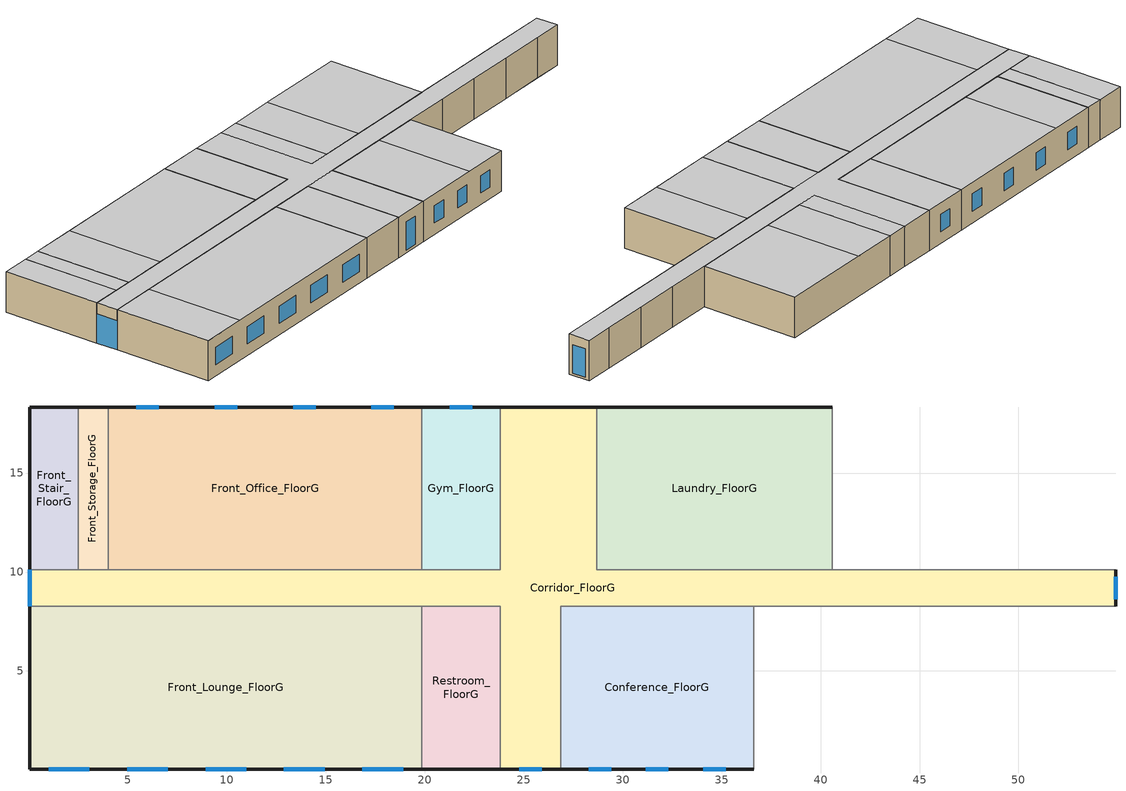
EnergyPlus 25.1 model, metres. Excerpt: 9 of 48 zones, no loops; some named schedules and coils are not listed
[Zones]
Corridor_FloorG
 floor outside (OtherFloorU071): 26.87,18.34 26.87,10.11 54.91,10.11 54.91,8.28 26.87,8.28 26.87,0.05 23.82,0.05 23.82,8.28 0.05,8.28 0.05,10.11 23.82,10.11 23.82,18.34 z0; 28.7,18.34 28.7,10.11 26.87,10.11 26.87,18.34 z0
 wall outside (ExtWall_MetalFramed_NonRes): 0.05,10.11 0.05,8.28 / 23.82,0.05 26.87,0.05 / 54.91,8.28 54.91,10.11 / 28.7,18.34 26.87,18.34 23.82,18.34 z0:3.35
 wall to Rear_Stair_FloorG (IntWall_MetalFramed): 54.91,10.11 52.47,10.11 z0:3.35
 wall to Gym_FloorG (IntWall_MetalFramed): 23.82,18.34 23.82,10.11 19.86,10.11 z0:3.35
 wall to Front_Office_FloorG (IntWall_MetalFramed): 19.86,10.11 4.01,10.11 z0:3.35
 wall to Front_Storage_FloorG (IntWall_MetalFramed): 4.01,10.11 2.49,10.11 z0:3.35
 wall to Front_Stair_FloorG (IntWall_MetalFramed): 2.49,10.11 0.05,10.11 z0:3.35
 wall to Front_Lounge_FloorG (IntWall_MetalFramed): 0.05,8.28 19.86,8.28 z0:3.35
 wall to Restroom_FloorG (IntWall_MetalFramed): 19.86,8.28 23.82,8.28 23.82,0.05 z0:3.35
 wall to Conference_FloorG (IntWall_MetalFramed): 26.87,0.05 26.87,8.28 36.62,8.28 z0:3.35
 wall to Mech_FloorG (IntWall_MetalFramed): 36.62,8.28 40.59,8.28 z0:3.35
 wall to GuestRoom_1_FloorG (IntWall_MetalFramed): 40.59,8.28 44.55,8.28 z0:3.35
 wall to GuestRoom_2_FloorG (IntWall_MetalFramed): 44.55,8.28 48.51,8.28 z0:3.35
 wall to GuestRoom_3_FloorG (IntWall_MetalFramed): 48.51,8.28 52.47,8.28 z0:3.35
 wall to Rear_Storage_FloorG (IntWall_MetalFramed): 52.47,8.28 54.91,8.28 z0:3.35
 wall to GuestRoom_4_FloorG (IntWall_MetalFramed): 52.47,10.11 48.51,10.11 z0:3.35
 wall to GuestRoom_5_FloorG (IntWall_MetalFramed): 48.51,10.11 44.55,10.11 z0:3.35
 wall to Lounge_FloorG (IntWall_MetalFramed): 44.55,10.11 40.59,10.11 z0:3.35
 wall to Laundry_FloorG (IntWall_MetalFramed): 40.59,10.11 28.7,10.11 28.7,18.34 z0:3.35
 window (FixedWindow_NonRes): 0.05,10.11 0.05,8.28 z0:2.44; 24.78,0.05 25.92,0.05 / 54.91,8.62 54.91,9.76 z0.19:2.55
 ceiling to Corridor_FloorM (IntFloor Reversed): 54.91,8.28 54.91,10.11 26.87,10.11 26.87,18.34 23.82,18.34 23.82,10.11 0.05,10.11 0.05,8.28 z3.35; 28.7,10.11 28.7,18.34 26.87,18.34 26.87,10.11 z3.35
 ceiling to GuestRoom_6_8_FloorM (IntFloor Reversed): 26.87,0.05 26.87,8.28 23.82,8.28 23.82,0.05 z3.35
Gym_FloorG
 floor outside (OtherFloorU071): 23.82,18.34 23.82,10.11 19.86,10.11 19.86,18.34 z0
 wall outside (ExtWall_MetalFramed_NonRes): 23.82,18.34 19.86,18.34 z0:3.35
 wall to Front_Office_FloorG (IntWall_MetalFramed): 19.86,18.34 19.86,10.11 z0:3.35
 window (FixedWindow_NonRes): 22.41,18.34 21.27,18.34 z0.95:2.4
 ceiling to GuestRoom_20_23_FloorM (IntFloor Reversed): 23.82,10.11 23.82,18.34 19.86,18.34 19.86,10.11 z3.35
Front_Lounge_FloorG
 floor outside (OtherFloorU071): 19.86,8.28 19.86,0.05 0.05,0.05 0.05,8.28 z0
 wall outside (ExtWall_MetalFramed_NonRes): 0.05,8.28 0.05,0.05 19.86,0.05 z0:3.35
 wall to Restroom_FloorG (IntWall_MetalFramed): 19.86,0.05 19.86,8.28 z0:3.35
 window (FixedWindow_NonRes): 1,0.05 3.06,0.05 / 4.97,0.05 7.02,0.05 / 8.93,0.05 10.98,0.05 / 12.89,0.05 14.94,0.05 / 16.85,0.05 18.91,0.05 z0.95:2.4
 ceiling to GuestRoom_1_FloorM (IntFloor Reversed): 4.01,0.05 4.01,8.28 0.05,8.28 0.05,0.05 z3.35
 ceiling to GuestRoom_2_5_FloorM (IntFloor Reversed): 19.86,0.05 19.86,8.28 4.01,8.28 4.01,0.05 z3.35
Front_Office_FloorG
 floor outside (OtherFloorU071): 19.86,18.34 19.86,10.11 4.01,10.11 4.01,18.34 z0
 wall outside (ExtWall_MetalFramed_NonRes): 19.86,18.34 4.01,18.34 z0:3.35
 wall to Front_Storage_FloorG (IntWall_MetalFramed): 4.01,18.34 4.01,10.11 z0:3.35
 window (FixedWindow_NonRes): 18.45,18.34 17.31,18.34 / 14.49,18.34 13.35,18.34 / 10.52,18.34 9.39,18.34 / 6.56,18.34 5.42,18.34 z0.95:2.4
 ceiling to GuestRoom_20_23_FloorM (IntFloor Reversed): 19.86,10.11 19.86,18.34 7.97,18.34 7.97,10.11 z3.35
 ceiling to GuestRoom_24_FloorM (IntFloor Reversed): 7.97,10.11 7.97,18.34 4.01,18.34 4.01,10.11 z3.35
Front_Stair_FloorG
 floor outside (OtherFloorU071): 2.49,18.34 2.49,10.11 0.05,10.11 0.05,18.34 z0
 wall outside (ExtWall_MetalFramed_NonRes): 2.49,18.34 0.05,18.34 0.05,10.11 z0:3.35
 wall to Front_Storage_FloorG (IntWall_MetalFramed): 2.49,10.11 2.49,18.34 z0:3.35
 ceiling to Front_Stair_FloorM (IntFloor Reversed): 2.49,10.11 2.49,18.34 0.05,18.34 0.05,10.11 z3.35
Front_Storage_FloorG
 floor outside (OtherFloorU071): 4.01,18.34 4.01,10.11 2.49,10.11 2.49,18.34 z0
 wall outside (ExtWall_MetalFramed_NonRes): 4.01,18.34 2.49,18.34 z0:3.35
 ceiling to Front_Storage_FloorM (IntFloor Reversed): 4.01,10.11 4.01,18.34 2.49,18.34 2.49,10.11 z3.35
Laundry_FloorG
 floor outside (OtherFloorU071): 40.59,18.34 40.59,10.11 28.7,10.11 28.7,18.34 z0
 wall outside (ExtWall_MetalFramed_NonRes): 40.59,18.34 28.7,18.34 z0:3.35
 wall to Lounge_FloorG (IntWall_MetalFramed): 40.59,10.11 40.59,18.34 z0:3.35
 ceiling to GuestRoom_15_18_FloorM (IntFloor Reversed): 40.59,10.11 40.59,18.34 32.66,18.34 32.66,10.11 z3.35
 ceiling to GuestRoom_19_FloorM (IntFloor Reversed): 32.66,10.11 32.66,18.34 28.7,18.34 28.7,10.11 z3.35
Conference_FloorG
 floor outside (OtherFloorU071): 36.62,8.28 36.62,0.05 26.87,0.05 26.87,8.28 z0
 wall outside (ExtWall_MetalFramed_NonRes): 26.87,0.05 36.62,0.05 z0:3.35
 wall to Mech_FloorG (IntWall_MetalFramed): 36.62,0.05 36.62,8.28 z0:3.35
 window (FixedWindow_NonRes): 28.28,0.05 29.42,0.05 / 34.07,0.05 35.21,0.05 / 31.18,0.05 32.32,0.05 z0.95:2.4
 ceiling to GuestRoom_6_8_FloorM (IntFloor Reversed): 32.66,0.05 32.66,8.28 26.87,8.28 26.87,0.05 z3.35
 ceiling to GuestRoom_9_12_FloorM (IntFloor Reversed): 36.62,0.05 36.62,8.28 32.66,8.28 32.66,0.05 z3.35
Restroom_FloorG
 floor outside (OtherFloorU071): 23.82,8.28 23.82,0.05 19.86,0.05 19.86,8.28 z0
 wall outside (ExtWall_MetalFramed_NonRes): 19.86,0.05 23.82,0.05 z0:3.35
 ceiling to GuestRoom_6_8_FloorM (IntFloor Reversed): 23.82,0.05 23.82,8.28 19.86,8.28 19.86,0.05 z3.35
[Building]
HotelSmall: North Axis {deg}=0; Solar Distribution=FullExterior; Maximum Number of Warmup Days=50
[Site:Location]
FULLERTON: Latitude {deg}=38.58; Longitude {deg}=-121.49; Time Zone {hr}=-8; Elevation {m}=29.2608
[SizingPeriod:DesignDay] Day of Month=21; Day Type=SummerDesignDay; Dry-Bulb Temperature Range Modifier Type=DefaultMultipliers; Humidity Condition Type=WetBulb; Barometric Pressure {Pa}=100939; Wind Speed {m/s}=1.3; Wind Direction {deg}=210; Rain Indicator=No; Snow Indicator=No; Daylight Saving Time Indicator=No; Solar Model Indicator=ASHRAETau
Name | Month | Maximum Dry-Bulb Temperature {C} | Daily Dry-Bulb Temperature Range {deltaC} | Wetbulb or DewPoint at Maximum Dry-Bulb {C} | ASHRAE Clear Sky Optical Depth for Beam Irradiance (taub) | ASHRAE Clear Sky Optical Depth for Diffuse Irradiance (taud)
FULLERTON  August .4% Condns DB=>MCWB | 8 | 36.1 | 10.6 | 21.2 | 0.373 | 2.475
FULLERTON  July .4% Condns DB=>MCWB | 7 | 34.9 | 9.8 | 21.3 | 0.389 | 2.444
FULLERTON  June .4% Condns DB=>MCWB | 6 | 34.1 | 8.9 | 21.2 | 0.386 | 2.384
FULLERTON  November .4% Condns DB=>MCWB | 11 | 33.1 | 12.3 | 15.2 | 0.317 | 2.593
[Site:WaterMainsTemperature]
Calculation Method=Schedule; Temperature Schedule=WaterMainCZ08
[Material] Thermal Absorptance=0.9; Solar Absorptance=0.7
Name | Roughness | Thickness {m} | Conductivity {W/m-K} | Density {kg/m3} | Specific Heat {J/kg-K} | Visible Absorptance
Air - Metal Wall Framing - 16 or 24 in. OC | Smooth | 0.1397 | 1.22017 | 1.28148 | 1004.832 | 0.7
ExtWall_MetalFramed_NonRes Insulation | Smooth | 0.0560578 | 0.0230188 | 16.0185 | 1130.436 | 0.7
Gypsum Board - 5/8 in. | MediumRough | 0.016002 | 0.158656 | 640.739 | 1130.436 | 0.8
Stucco - 7/8 in. | MediumRough | 0.022352 | 0.700948 | 1855.1 | 837.36 | 0.8
Concrete - 140 lb/ft3 - 4 in. | MediumRough | 0.1016 | 1.9514 | 2239.06 | 921.096 | 0.8
Carpet - 3/4 in. | Smooth | 0.01905 | 0.0455183 | 288.332 | 1381.644 | 0.8
Metal Deck - 1/16 in. | MediumRough | 0.0015875 | 45.3452 | 7820.53 | 502.416 | 0.8
Plywood - 5/8 in | Smooth | 0.016002 | 0.11544 | 480.554 | 1884.06 | 0.7
Insulation | Smooth | 0.08636 | 0.0230188 | 16.0185 | 1130.436 | 0.7
[WindowMaterial:SimpleGlazingSystem]
FixedWindow_NonRes Material: U-Factor {W/m2-K}=2.04417; Solar Heat Gain Coefficient=0.25; Visible Transmittance=0.42
[Construction]
FixedWindow_NonRes: FixedWindow_NonRes Material
IntWall_MetalFramed: Gypsum Board - 5/8 in., Air - Metal Wall Framing - 16 or 24 in. OC, Gypsum Board - 5/8 in.
ExtWall_MetalFramed_NonRes: Stucco - 7/8 in., ExtWall_MetalFramed_NonRes Insulation, Air - Metal Wall Framing - 16 or 24 in. OC, Gypsum Board - 5/8 in.
IntFloor Reversed: Carpet - 3/4 in., Concrete - 140 lb/ft3 - 4 in., Metal Deck - 1/16 in.
OtherFloorU071: Insulation, Plywood - 5/8 in, Carpet - 3/4 in.
[InternalMass] Construction=IntWall_MetalFramed; Zone or ZoneList=Corridor_FloorG
Name | Surface Area {m2}
Merged P_Corridor_FloorG_8_0_0 - P_CorridorFlr1_8_0_0 Reversed | 6.1316
Merged P_Corridor_FloorG_9_0_0 - P_CorridorFlr1_9_0_0 Reversed | 27.5922
[Daylighting:Controls] Lighting Control Type=Continuous; Minimum Input Power Fraction for Continuous or ContinuousOff Dimming Control=0.1; Minimum Light Output Fraction for Continuous or ContinuousOff Dimming Control=0.1; Number of Stepped Control Steps=1; Probability Lighting will be Reset When Needed in Manual Stepped Control=1; Glare Calculation Azimuth Angle of View Direction Clockwise from Zone y-Axis {deg}=0
Name | Zone or Space | Glare Calculation Daylighting Reference Point | Daylighting Reference Point 1 | Fraction of Lights Controlled by Reference Point 1 | Illuminance Setpoint at Reference Point 1 {lux} | Daylighting Reference Point 2 | Fraction of Lights Controlled by Reference Point 2 | Illuminance Setpoint at Reference Point 2 {lux}
Front_Lounge_FloorG DaylightingControls | Front_Lounge_FloorG | Daylighting Control 1 | Daylighting Control 1 | 0.291645 | 262.5 | Daylighting Control 2 | 0.291645 | 350
Front_Office_FloorG DaylightingControls | Front_Office_FloorG | Daylighting Control 3 | Daylighting Control 3 | 0.259882 | 287.5 | Daylighting Control 4 | 0.259882 | 1150
Laundry_FloorG DaylightingControls | Laundry_FloorG | Daylighting Control 5 | Daylighting Control 5 | 0.259881 | 300 | Daylighting Control 6 | 0.259881 | 400
Conference_FloorG DaylightingControls | Conference_FloorG | Daylighting Control 7 | Daylighting Control 7 | 0.278732 | 262.5 | Daylighting Control 8 | 0.278732 | 350
[ZONE] Type=1; Multiplier=1; Ceiling Height=autocalculate; Volume=autocalculate; Part of Total Floor Area=Yes
Name | Floor Area
Corridor_FloorG | 165.573
Front_Lounge_FloorG | 163.073
Gym_FloorG | 32.6117
Front_Office_FloorG | 130.449
Front_Stair_FloorG | 20.0689
Front_Storage_FloorG | 12.5428
Laundry_FloorG | 97.8371
Conference_FloorG | 80.2821
Restroom_FloorG | 32.6145
[PEOPLE] Number of People Calculation Method=People/Area; Fraction Radiant=0.3; Sensible Heat Fraction=autocalculate; Carbon Dioxide Generation Rate=3.82e-08; Enable ASHRAE 55 Comfort Warnings=No; Mean Radiant Temperature Calculation Type=EnclosureAveraged; Clothing Insulation Calculation Method=ClothingInsulationSchedule; Cold Stress Temperature Threshold=15.56; Heat Stress Temperature Threshold=30
Name | Zone or ZoneList or Space or SpaceList | Number of People Schedule | People per Floor Area | Activity Level Schedule
People_Gym_FloorG | Gym_FloorG | HotelSmallAssemblyOccupancy | 0.107639 | CommonAreaPeopleActivityLevel
People_Front_Office_FloorG | Front_Office_FloorG | HotelSmallOfficeOccupancy | 0.0538196 | FunctionalAreaPeopleActivityLevel
People_Laundry_FloorG | Laundry_FloorG | HotelSmallAssemblyOccupancy | 0.0538196 | CommonAreaPeopleActivityLevel
People_Conference_FloorG | Conference_FloorG | HotelSmallAssemblyOccupancy | 0.355209 | FunctionalAreaPeopleActivityLevel
People_Restroom_FloorG | Restroom_FloorG | HotelSmallResidentialCommonOccupancy | 0.0538196 | CommonAreaPeopleActivityLevel
[LIGHTS] Design Level Calculation Method=Watts/Area; Return Air Fraction=0; Fraction Radiant=0.58; Fraction Visible=0; Fraction Replaceable=1; EndUse Subcategory=ComplianceLtg; Return Air Fraction Calculated from Plenum Temperature=No; Return Air Fraction Function of Plenum Temperature Coefficient 1=0; Return Air Fraction Function of Plenum Temperature Coefficient 2=0
Name | Zone or ZoneList or Space or SpaceList | Schedule | Watts per Floor Area
Lights_Gym_FloorG | Gym_FloorG | HotelSmallAssemblyLights | 5.38196
Lights_Front_Office_FloorG | Front_Office_FloorG | HotelSmallOfficeLights | 7.53474
Lights_Laundry_FloorG | Laundry_FloorG | HotelSmallAssemblyLights | 4.84376
Lights_Conference_FloorG | Conference_FloorG | HotelSmallAssemblyLights | 9.14932
Lights_Restroom_FloorG | Restroom_FloorG | HotelSmallResidentialCommonLights | 6.99654
[ELECTRICEQUIPMENT] Design Level Calculation Method=Watts/Area; Fraction Latent=0; Fraction Radiant=0.2; Fraction Lost=0; EndUse Subcategory=Receptacle
Name | Zone or ZoneList or Space or SpaceList | Schedule | Watts per Floor Area
Equip_Gym_FloorG | Gym_FloorG | HotelSmallAssemblyElecEquipment | 5.38196
Equip_Front_Office_FloorG | Front_Office_FloorG | HotelSmallOfficeElecEquipment | 7.53474
Equip_Laundry_FloorG | Laundry_FloorG | HotelSmallAssemblyElecEquipment | 32.2917
Equip_Conference_FloorG | Conference_FloorG | HotelSmallAssemblyElecEquipment | 10.7639
[GASEQUIPMENT]
GasEquip_Laundry_FloorG: Zone or ZoneList or Space or SpaceList=Laundry_FloorG; Schedule=HotelSmallAssemblyGasEquipment; Design Level Calculation Method=Power/Area; Power per Floor Area=2.36594; Fraction Latent=0; Fraction Radiant=0.15; Fraction Lost=0.85; Carbon Dioxide Generation Rate=0; EndUse Subcategory=Gas
[ZONEINFILTRATION:DESIGNFLOWRATE] Design Flow Rate Calculation Method=Flow/ExteriorWallArea; Flow Rate per Exterior Surface Area=0.00146152; Constant Term Coefficient=1; Temperature Term Coefficient=0; Velocity Term Coefficient=0.224052; Velocity Squared Term Coefficient=0; Density Basis=Outdoor
Name | Zone or ZoneList or Space or SpaceList | Schedule
Infil_Corridor_FloorG | Corridor_FloorG | HotelSmallResidentialCommonInfiltration
Infil_Front_Lounge_FloorG | Front_Lounge_FloorG | HotelSmallResidentialCommonInfiltration
Infil_Gym_FloorG | Gym_FloorG | HotelSmallAssemblyInfiltration
Infil_Front_Office_FloorG | Front_Office_FloorG | HotelSmallOfficeInfiltration
Infil_Front_Stair_FloorG | Front_Stair_FloorG | HotelSmallResidentialCommonInfiltration
Infil_Front_Storage_FloorG | Front_Storage_FloorG | HotelSmallAssemblyInfiltration
Infil_Laundry_FloorG | Laundry_FloorG | HotelSmallAssemblyInfiltration
Infil_Conference_FloorG | Conference_FloorG | HotelSmallAssemblyInfiltration
Infil_Restroom_FloorG | Restroom_FloorG | HotelSmallResidentialCommonInfiltration
[EXTERIOR:LIGHTS] Control Option=AstronomicalClock
Name | Schedule | Design Level | EndUse Subcategory
ExtLights_Motion_HotelSmall | HotelSmallExtLightingMotionCtrl | 1062.08 | Exterior Lighting - Motion
ExtLights_NonMotion_HotelSmall | HotelSmallExtLightingNonMotionCtrl | 742.683 | Exterior Lighting -NonMotion
[EXTERIOR:FUELEQUIPMENT]
Elevator_HotelSmall: Fuel Use Type=Electricity; Schedule=HotelSmallElevator; Design Level=16000; EndUse Subcategory=Elevators
[ZONECONTROL:THERMOSTAT] Temperature Difference Between Cutout And Setpoint=0
Name | Zone or ZoneList | Control Type Schedule | Control 1
ZC_ZL_Corridor_Area | ZL_Corridor_Area | ZL_Corridor_Area Thermostat Schedule | TSDSP_ZL_Corridor_Area
ZC_ZL_Lounge_Breakroom_or_Waiting_Area | ZL_Lounge_Breakroom_or_Waiting_Area | ZL_Lounge_Breakroom_or_Waiting_Area Thermostat Schedule | TSDSP_ZL_Lounge_Breakroom_or_Waiting_Area
ZC_ZL_Stairwell | ZL_Stairwell | ZL_Stairwell Thermostat Schedule | TSDSP_ZL_Stairwell
ZC_ZL_Storage_General | ZL_Storage_General | ZL_Storage_General Thermostat Schedule | TSDSP_ZL_Storage_General
ZC_ZL_Hotel_Motel_Guest_Room | ZL_Hotel_Motel_Guest_Room | ZL_Hotel_Motel_Guest_Room Thermostat Schedule | TSDSP_ZL_Hotel_Motel_Guest_Room
ZC_Gym_FloorG | Gym_FloorG | Gym_FloorG Zn Thermostat Schedule | TSDSP_Gym_FloorG
ZC_Front_Office_FloorG | Front_Office_FloorG | Front_Office_FloorG Zn Thermostat Schedule | TSDSP_Front_Office_FloorG
ZC_Laundry_FloorG | Laundry_FloorG | Laundry_FloorG Zn Thermostat Schedule | TSDSP_Laundry_FloorG
ZC_Conference_FloorG | Conference_FloorG | Conference_FloorG Zn Thermostat Schedule | TSDSP_Conference_FloorG
ZC_Restroom_FloorG | Restroom_FloorG | Restroom_FloorG Zn Thermostat Schedule | TSDSP_Restroom_FloorG
[Sizing:Zone] Zone Cooling Design Supply Air Temperature Input Method=TemperatureDifference; Zone Cooling Design Supply Air Temperature {C}=14; Zone Heating Design Supply Air Temperature Input Method=TemperatureDifference; Zone Heating Design Supply Air Temperature {C}=40; Zone Heating Design Supply Air Temperature Difference {deltaC}=13.8889; Zone Cooling Design Supply Air Humidity Ratio {kgWater/kgDryAir}=0.0085; Zone Heating Design Supply Air Humidity Ratio {kgWater/kgDryAir}=0.008; Zone Heating Sizing Factor=1; Zone Cooling Sizing Factor=1; Cooling Design Air Flow Method=DesignDay; Cooling Design Air Flow Rate {m3/s}=0; Cooling Minimum Air Flow per Zone Floor Area {m3/s-m2}=0; Cooling Minimum Air Flow {m3/s}=0; Cooling Minimum Air Flow Fraction=0; Heating Design Air Flow Method=DesignDayWithLimit; Heating Design Air Flow Rate {m3/s}=0; Heating Maximum Air Flow per Zone Floor Area {m3/s-m2}=0; Heating Maximum Air Flow {m3/s}=0; Heating Maximum Air Flow Fraction=0.5; Account for Dedicated Outdoor Air System=No; Zone Load Sizing Method=Sensible Load Only No Latent Load; Zone Latent Cooling Design Supply Air Humidity Ratio Input Method=HumidityRatioDifference; Zone Cooling Design Supply Air Humidity Ratio Difference {kgWater/kgDryAir}=0.005; Zone Latent Heating Design Supply Air Humidity Ratio Input Method=HumidityRatioDifference; Zone Humidification Design Supply Air Humidity Ratio Difference {kgWater/kgDryAir}=0.005
Name | Zone Cooling Design Supply Air Temperature Difference {deltaC} | Design Specification Outdoor Air Object
Corridor_FloorG | 11.1111 | DSOA_Corridor_FloorG
Gym_FloorG | 11.1111 | DSOA_Gym_FloorG
Front_Lounge_FloorG | 11.1111 | DSOA_Front_Lounge_FloorG
Front_Office_FloorG | 11.1111 | DSOA_Front_Office_FloorG
Front_Stair_FloorG | 8.33333 | DSOA_Front_Stair_FloorG
Front_Storage_FloorG | 8.33333 | DSOA_Front_Storage_FloorG
Laundry_FloorG | 11.1111 | DSOA_Laundry_FloorG
Conference_FloorG | 11.1111 | DSOA_Conference_FloorG
Restroom_FloorG | 8.33333 | DSOA_RestRoom_FloorG
[ZoneHVAC:PackagedTerminalAirConditioner] Availability Schedule=Always On Discrete; Cooling Supply Air Flow Rate {m3/s}=autosize; Heating Supply Air Flow Rate {m3/s}=autosize; No Load Supply Air Flow Rate {m3/s}=autosize; No Load Supply Air Flow Rate Control Set To Low Speed=No; Cooling Outdoor Air Flow Rate {m3/s}=autosize; Heating Outdoor Air Flow Rate {m3/s}=autosize; No Load Outdoor Air Flow Rate {m3/s}=autosize; Fan Placement=BlowThrough; Capacity Control Method=None; Minimum Supply Air Temperature in Cooling Mode {C}=autosize; Maximum Supply Air Temperature in Heating Mode {C}=autosize
Name | Supply Air Fan | Heating Coil | Cooling Coil
BaseZnSys1 | BaseSys1 SupFan | BaseSys1 CoilHtg | BaseSys1 CoilClg
BaseZnSys1-2 | BaseSys1 SupFan-2 | BaseSys1 CoilHtg-2 | BaseSys1 CoilClg-2
BaseZnSys1-3 | BaseSys1 SupFan-3 | BaseSys1 CoilHtg-3 | BaseSys1 CoilClg-3
BaseZnSys1-4 | BaseSys1 SupFan-4 | BaseSys1 CoilHtg-4 | BaseSys1 CoilClg-4
BaseZnSys1-5 | BaseSys1 SupFan-5 | BaseSys1 CoilHtg-5 | BaseSys1 CoilClg-5
BaseZnSys1-6 | BaseSys1 SupFan-6 | BaseSys1 CoilHtg-6 | BaseSys1 CoilClg-6
BaseZnSys1-7 | BaseSys1 SupFan-7 | BaseSys1 CoilHtg-7 | BaseSys1 CoilClg-7
BaseZnSys1-8 | BaseSys1 SupFan-8 | BaseSys1 CoilHtg-8 | BaseSys1 CoilClg-8
BaseZnSys1-9 | BaseSys1 SupFan-9 | BaseSys1 CoilHtg-9 | BaseSys1 CoilClg-9
BaseZnSys1-10 | BaseSys1 SupFan-10 | BaseSys1 CoilHtg-10 | BaseSys1 CoilClg-10
BaseZnSys1-11 | BaseSys1 SupFan-11 | BaseSys1 CoilHtg-11 | BaseSys1 CoilClg-11
BaseZnSys1-12 | BaseSys1 SupFan-12 | BaseSys1 CoilHtg-12 | BaseSys1 CoilClg-12
BaseZnSys1-13 | BaseSys1 SupFan-13 | BaseSys1 CoilHtg-13 | BaseSys1 CoilClg-13
BaseZnSys1-14 | BaseSys1 SupFan-14 | BaseSys1 CoilHtg-14 | BaseSys1 CoilClg-14
BaseZnSys1-15 | BaseSys1 SupFan-15 | BaseSys1 CoilHtg-15 | BaseSys1 CoilClg-15
BaseZnSys1-16 | BaseSys1 SupFan-16 | BaseSys1 CoilHtg-16 | BaseSys1 CoilClg-16
BaseZnSys1-17 | BaseSys1 SupFan-17 | BaseSys1 CoilHtg-17 | BaseSys1 CoilClg-17
BaseZnSys1-18 | BaseSys1 SupFan-18 | BaseSys1 CoilHtg-18 | BaseSys1 CoilClg-18
BaseZnSys1-19 | BaseSys1 SupFan-19 | BaseSys1 CoilHtg-19 | BaseSys1 CoilClg-19
BaseZnSys1-20 | BaseSys1 SupFan-20 | BaseSys1 CoilHtg-20 | BaseSys1 CoilClg-20
BaseZnSys1-21 | BaseSys1 SupFan-21 | BaseSys1 CoilHtg-21 | BaseSys1 CoilClg-21
BaseZnSys1-22 | BaseSys1 SupFan-22 | BaseSys1 CoilHtg-22 | BaseSys1 CoilClg-22
BaseZnSys1-23 | BaseSys1 SupFan-23 | BaseSys1 CoilHtg-23 | BaseSys1 CoilClg-23
BaseZnSys1-24 | BaseSys1 SupFan-24 | BaseSys1 CoilHtg-24 | BaseSys1 CoilClg-24
BaseZnSys1-25 | BaseSys1 SupFan-25 | BaseSys1 CoilHtg-25 | BaseSys1 CoilClg-25
BaseZnSys1-26 | BaseSys1 SupFan-26 | BaseSys1 CoilHtg-26 | BaseSys1 CoilClg-26
BaseZnSys1-27 | BaseSys1 SupFan-27 | BaseSys1 CoilHtg-27 | BaseSys1 CoilClg-27
BaseZnSys1-28 | BaseSys1 SupFan-28 | BaseSys1 CoilHtg-28 | BaseSys1 CoilClg-28
BaseZnSys1-29 | BaseSys1 SupFan-29 | BaseSys1 CoilHtg-29 | BaseSys1 CoilClg-29
BaseZnSys1-30 | BaseSys1 SupFan-30 | BaseSys1 CoilHtg-30 | BaseSys1 CoilClg-30
BaseZnSys1-31 | BaseSys1 SupFan-31 | BaseSys1 CoilHtg-31 | BaseSys1 CoilClg-31
BaseZnSys1-32 | BaseSys1 SupFan-32 | BaseSys1 CoilHtg-32 | BaseSys1 CoilClg-32
BaseZnSys1-33 | BaseSys1 SupFan-33 | BaseSys1 CoilHtg-33 | BaseSys1 CoilClg-33
BaseZnSys1-34 | BaseSys1 SupFan-34 | BaseSys1 CoilHtg-34 | BaseSys1 CoilClg-34
